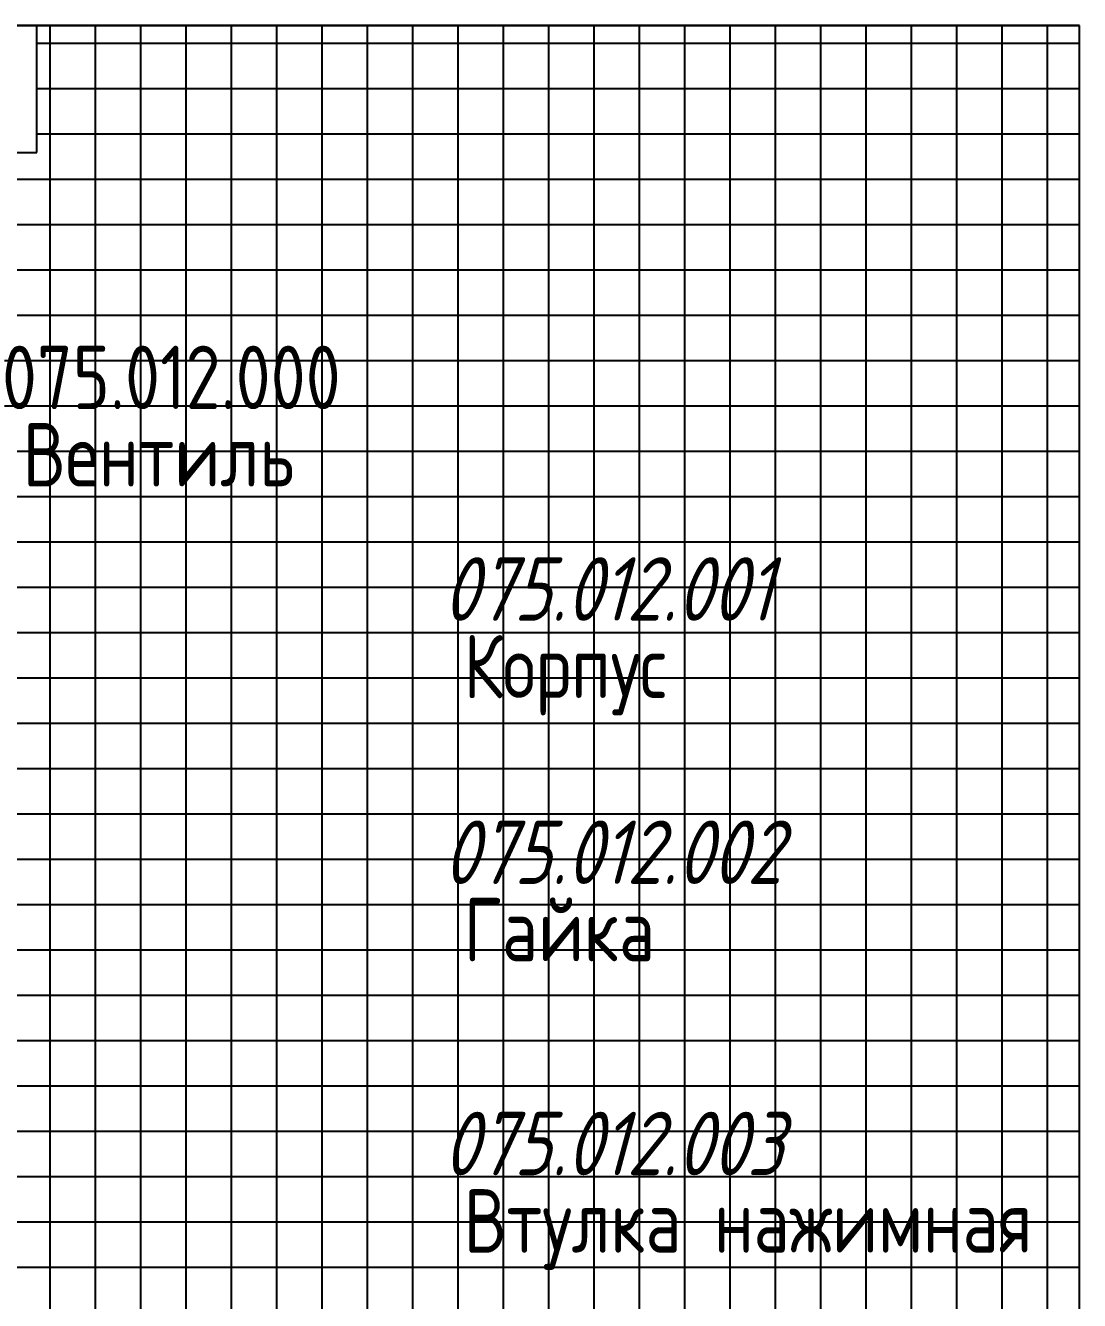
# Paper-space layout 'Лист1' of a CAD drawing. Header units: millimetres. Extents: x 20 to 205, y 5 to 292.
# Drawn here: x 88.7 to 205, y 151.4 to 292 of the extents above; entities that cross this region are included whole.
import ezdxf

# ---------------------------------------------------------------- set-up
doc = ezdxf.new("R2010")
doc.units = ezdxf.units.MM
doc.layers.add('grid_5mm_NE', color=10, linetype='Continuous')
doc.layers.add('Рамка', color=7, linetype='Continuous')
doc.styles.get("Standard").update_dxf_attribs({"font": 'arial.ttf'})

psp = doc.layouts.new('Лист1')

# ---------------------------------------------------------------- linework, layer by layer
psp.add_line((20, 292), (205, 292))
at = {"layer": 'grid_5mm_NE', "color": 7}
for points in [[(91.44, 292), (91.44, 290), (91.44, 287.5), (91.44, 285), (91.44, 282.5), (91.44, 280), (91.44, 277.5), (91.44, 275), (91.44, 272.5), (91.44, 270), (91.44, 267.5), (91.44, 265), (91.44, 262.5), (91.44, 260), (91.44, 257.5), (91.44, 255), (91.44, 252.5), (91.44, 250), (91.44, 247.5), (91.44, 245), (91.44, 242.5), (91.44, 240), (91.44, 237.5), (91.44, 235), (91.44, 232.5), (91.44, 230), (91.44, 227.5), (91.44, 225), (91.44, 222.5), (91.44, 220), (91.44, 217.5), (91.44, 215), (91.44, 212.5), (91.44, 210), (91.44, 207.5), (91.44, 205), (91.44, 202.5), (91.44, 200), (91.44, 197.5), (91.44, 195), (91.44, 192.5), (91.44, 190), (91.44, 187.5), (91.44, 185), (91.44, 182.5), (91.44, 180), (91.44, 177.5), (91.44, 175), (91.44, 172.5), (91.44, 170), (91.44, 167.5), (91.44, 165), (91.44, 162.5), (91.44, 160), (91.44, 157.5), (91.44, 155), (91.44, 152.5), (91.44, 150)], [(96.44, 292), (96.44, 290), (96.44, 287.5), (96.44, 285), (96.44, 282.5), (96.44, 280), (96.44, 277.5), (96.44, 275), (96.44, 272.5), (96.44, 270), (96.44, 267.5), (96.44, 265), (96.44, 262.5), (96.44, 260), (96.44, 257.5), (96.44, 255), (96.44, 252.5), (96.44, 250), (96.44, 247.5), (96.44, 245), (96.44, 242.5), (96.44, 240), (96.44, 237.5), (96.44, 235), (96.44, 232.5), (96.44, 230), (96.44, 227.5), (96.44, 225), (96.44, 222.5), (96.44, 220), (96.44, 217.5), (96.44, 215), (96.44, 212.5), (96.44, 210), (96.44, 207.5), (96.44, 205), (96.44, 202.5), (96.44, 200), (96.44, 197.5), (96.44, 195), (96.44, 192.5), (96.44, 190), (96.44, 187.5), (96.44, 185), (96.44, 182.5), (96.44, 180), (96.44, 177.5), (96.44, 175), (96.44, 172.5), (96.44, 170), (96.44, 167.5), (96.44, 165), (96.44, 162.5), (96.44, 160), (96.44, 157.5), (96.44, 155), (96.44, 152.5), (96.44, 150)], [(101.44, 292), (101.44, 290), (101.44, 287.5), (101.44, 285), (101.44, 282.5), (101.44, 280), (101.44, 277.5), (101.44, 275), (101.44, 272.5), (101.44, 270), (101.44, 267.5), (101.44, 265), (101.44, 262.5), (101.44, 260), (101.44, 257.5), (101.44, 255), (101.44, 252.5), (101.44, 250), (101.44, 247.5), (101.44, 245), (101.44, 242.5), (101.44, 240), (101.44, 237.5), (101.44, 235), (101.44, 232.5), (101.44, 230), (101.44, 227.5), (101.44, 225), (101.44, 222.5), (101.44, 220), (101.44, 217.5), (101.44, 215), (101.44, 212.5), (101.44, 210), (101.44, 207.5), (101.44, 205), (101.44, 202.5), (101.44, 200), (101.44, 197.5), (101.44, 195), (101.44, 192.5), (101.44, 190), (101.44, 187.5), (101.44, 185), (101.44, 182.5), (101.44, 180), (101.44, 177.5), (101.44, 175), (101.44, 172.5), (101.44, 170), (101.44, 167.5), (101.44, 165), (101.44, 162.5), (101.44, 160), (101.44, 157.5), (101.44, 155), (101.44, 152.5), (101.44, 150)], [(106.44, 292), (106.44, 290), (106.44, 287.5), (106.44, 285), (106.44, 282.5), (106.44, 280), (106.44, 277.5), (106.44, 275), (106.44, 272.5), (106.44, 270), (106.44, 267.5), (106.44, 265), (106.44, 262.5), (106.44, 260), (106.44, 257.5), (106.44, 255), (106.44, 252.5), (106.44, 250), (106.44, 247.5), (106.44, 245), (106.44, 242.5), (106.44, 240), (106.44, 237.5), (106.44, 235), (106.44, 232.5), (106.44, 230), (106.44, 227.5), (106.44, 225), (106.44, 222.5), (106.44, 220), (106.44, 217.5), (106.44, 215), (106.44, 212.5), (106.44, 210), (106.44, 207.5), (106.44, 205), (106.44, 202.5), (106.44, 200), (106.44, 197.5), (106.44, 195), (106.44, 192.5), (106.44, 190), (106.44, 187.5), (106.44, 185), (106.44, 182.5), (106.44, 180), (106.44, 177.5), (106.44, 175), (106.44, 172.5), (106.44, 170), (106.44, 167.5), (106.44, 165), (106.44, 162.5), (106.44, 160), (106.44, 157.5), (106.44, 155), (106.44, 152.5), (106.44, 150)], [(111.44, 292), (111.44, 290), (111.44, 287.5), (111.44, 285), (111.44, 282.5), (111.44, 280), (111.44, 277.5), (111.44, 275), (111.44, 272.5), (111.44, 270), (111.44, 267.5), (111.44, 265), (111.44, 262.5), (111.44, 260), (111.44, 257.5), (111.44, 255), (111.44, 252.5), (111.44, 250), (111.44, 247.5), (111.44, 245), (111.44, 242.5), (111.44, 240), (111.44, 237.5), (111.44, 235), (111.44, 232.5), (111.44, 230), (111.44, 227.5), (111.44, 225), (111.44, 222.5), (111.44, 220), (111.44, 217.5), (111.44, 215), (111.44, 212.5), (111.44, 210), (111.44, 207.5), (111.44, 205), (111.44, 202.5), (111.44, 200), (111.44, 197.5), (111.44, 195), (111.44, 192.5), (111.44, 190), (111.44, 187.5), (111.44, 185), (111.44, 182.5), (111.44, 180), (111.44, 177.5), (111.44, 175), (111.44, 172.5), (111.44, 170), (111.44, 167.5), (111.44, 165), (111.44, 162.5), (111.44, 160), (111.44, 157.5), (111.44, 155), (111.44, 152.5), (111.44, 150)], [(116.44, 292), (116.44, 290), (116.44, 287.5), (116.44, 285), (116.44, 282.5), (116.44, 280), (116.44, 277.5), (116.44, 275), (116.44, 272.5), (116.44, 270), (116.44, 267.5), (116.44, 265), (116.44, 262.5), (116.44, 260), (116.44, 257.5), (116.44, 255), (116.44, 252.5), (116.44, 250), (116.44, 247.5), (116.44, 245), (116.44, 242.5), (116.44, 240), (116.44, 237.5), (116.44, 235), (116.44, 232.5), (116.44, 230), (116.44, 227.5), (116.44, 225), (116.44, 222.5), (116.44, 220), (116.44, 217.5), (116.44, 215), (116.44, 212.5), (116.44, 210), (116.44, 207.5), (116.44, 205), (116.44, 202.5), (116.44, 200), (116.44, 197.5), (116.44, 195), (116.44, 192.5), (116.44, 190), (116.44, 187.5), (116.44, 185), (116.44, 182.5), (116.44, 180), (116.44, 177.5), (116.44, 175), (116.44, 172.5), (116.44, 170), (116.44, 167.5), (116.44, 165), (116.44, 162.5), (116.44, 160), (116.44, 157.5), (116.44, 155), (116.44, 152.5), (116.44, 150)], [(121.44, 292), (121.44, 290), (121.44, 287.5), (121.44, 285), (121.44, 282.5), (121.44, 280), (121.44, 277.5), (121.44, 275), (121.44, 272.5), (121.44, 270), (121.44, 267.5), (121.44, 265), (121.44, 262.5), (121.44, 260), (121.44, 257.5), (121.44, 255), (121.44, 252.5), (121.44, 250), (121.44, 247.5), (121.44, 245), (121.44, 242.5), (121.44, 240), (121.44, 237.5), (121.44, 235), (121.44, 232.5), (121.44, 230), (121.44, 227.5), (121.44, 225), (121.44, 222.5), (121.44, 220), (121.44, 217.5), (121.44, 215), (121.44, 212.5), (121.44, 210), (121.44, 207.5), (121.44, 205), (121.44, 202.5), (121.44, 200), (121.44, 197.5), (121.44, 195), (121.44, 192.5), (121.44, 190), (121.44, 187.5), (121.44, 185), (121.44, 182.5), (121.44, 180), (121.44, 177.5), (121.44, 175), (121.44, 172.5), (121.44, 170), (121.44, 167.5), (121.44, 165), (121.44, 162.5), (121.44, 160), (121.44, 157.5), (121.44, 155), (121.44, 152.5), (121.44, 150)], [(126.44, 292), (126.44, 290), (126.44, 287.5), (126.44, 285), (126.44, 282.5), (126.44, 280), (126.44, 277.5), (126.44, 275), (126.44, 272.5), (126.44, 270), (126.44, 267.5), (126.44, 265), (126.44, 262.5), (126.44, 260), (126.44, 257.5), (126.44, 255), (126.44, 252.5), (126.44, 250), (126.44, 247.5), (126.44, 245), (126.44, 242.5), (126.44, 240), (126.44, 237.5), (126.44, 235), (126.44, 232.5), (126.44, 230), (126.44, 227.5), (126.44, 225), (126.44, 222.5), (126.44, 220), (126.44, 217.5), (126.44, 215), (126.44, 212.5), (126.44, 210), (126.44, 207.5), (126.44, 205), (126.44, 202.5), (126.44, 200), (126.44, 197.5), (126.44, 195), (126.44, 192.5), (126.44, 190), (126.44, 187.5), (126.44, 185), (126.44, 182.5), (126.44, 180), (126.44, 177.5), (126.44, 175), (126.44, 172.5), (126.44, 170), (126.44, 167.5), (126.44, 165), (126.44, 162.5), (126.44, 160), (126.44, 157.5), (126.44, 155), (126.44, 152.5), (126.44, 150)], [(131.44, 292), (131.44, 290), (131.44, 287.5), (131.44, 285), (131.44, 282.5), (131.44, 280), (131.44, 277.5), (131.44, 275), (131.44, 272.5), (131.44, 270), (131.44, 267.5), (131.44, 265), (131.44, 262.5), (131.44, 260), (131.44, 257.5), (131.44, 255), (131.44, 252.5), (131.44, 250), (131.44, 247.5), (131.44, 245), (131.44, 242.5), (131.44, 240), (131.44, 237.5), (131.44, 235), (131.44, 232.5), (131.44, 230), (131.44, 227.5), (131.44, 225), (131.44, 222.5), (131.44, 220), (131.44, 217.5), (131.44, 215), (131.44, 212.5), (131.44, 210), (131.44, 207.5), (131.44, 205), (131.44, 202.5), (131.44, 200), (131.44, 197.5), (131.44, 195), (131.44, 192.5), (131.44, 190), (131.44, 187.5), (131.44, 185), (131.44, 182.5), (131.44, 180), (131.44, 177.5), (131.44, 175), (131.44, 172.5), (131.44, 170), (131.44, 167.5), (131.44, 165), (131.44, 162.5), (131.44, 160), (131.44, 157.5), (131.44, 155), (131.44, 152.5), (131.44, 150)], [(136.44, 292), (136.44, 290), (136.44, 287.5), (136.44, 285), (136.44, 282.5), (136.44, 280), (136.44, 277.5), (136.44, 275), (136.44, 272.5), (136.44, 270), (136.44, 267.5), (136.44, 265), (136.44, 262.5), (136.44, 260), (136.44, 257.5), (136.44, 255), (136.44, 252.5), (136.44, 250), (136.44, 247.5), (136.44, 245), (136.44, 242.5), (136.44, 240), (136.44, 237.5), (136.44, 235), (136.44, 232.5), (136.44, 230), (136.44, 227.5), (136.44, 225), (136.44, 222.5), (136.44, 220), (136.44, 217.5), (136.44, 215), (136.44, 212.5), (136.44, 210), (136.44, 207.5), (136.44, 205), (136.44, 202.5), (136.44, 200), (136.44, 197.5), (136.44, 195), (136.44, 192.5), (136.44, 190), (136.44, 187.5), (136.44, 185), (136.44, 182.5), (136.44, 180), (136.44, 177.5), (136.44, 175), (136.44, 172.5), (136.44, 170), (136.44, 167.5), (136.44, 165), (136.44, 162.5), (136.44, 160), (136.44, 157.5), (136.44, 155), (136.44, 152.5), (136.44, 150)], [(141.44, 292), (141.44, 290), (141.44, 287.5), (141.44, 285), (141.44, 282.5), (141.44, 280), (141.44, 277.5), (141.44, 275), (141.44, 272.5), (141.44, 270), (141.44, 267.5), (141.44, 265), (141.44, 262.5), (141.44, 260), (141.44, 257.5), (141.44, 255), (141.44, 252.5), (141.44, 250), (141.44, 247.5), (141.44, 245), (141.44, 242.5), (141.44, 240), (141.44, 237.5), (141.44, 235), (141.44, 232.5), (141.44, 230), (141.44, 227.5), (141.44, 225), (141.44, 222.5), (141.44, 220), (141.44, 217.5), (141.44, 215), (141.44, 212.5), (141.44, 210), (141.44, 207.5), (141.44, 205), (141.44, 202.5), (141.44, 200), (141.44, 197.5), (141.44, 195), (141.44, 192.5), (141.44, 190), (141.44, 187.5), (141.44, 185), (141.44, 182.5), (141.44, 180), (141.44, 177.5), (141.44, 175), (141.44, 172.5), (141.44, 170), (141.44, 167.5), (141.44, 165), (141.44, 162.5), (141.44, 160), (141.44, 157.5), (141.44, 155), (141.44, 152.5), (141.44, 150)], [(146.44, 292), (146.44, 290), (146.44, 287.5), (146.44, 285), (146.44, 282.5), (146.44, 280), (146.44, 277.5), (146.44, 275), (146.44, 272.5), (146.44, 270), (146.44, 267.5), (146.44, 265), (146.44, 262.5), (146.44, 260), (146.44, 257.5), (146.44, 255), (146.44, 252.5), (146.44, 250), (146.44, 247.5), (146.44, 245), (146.44, 242.5), (146.44, 240), (146.44, 237.5), (146.44, 235), (146.44, 232.5), (146.44, 230), (146.44, 227.5), (146.44, 225), (146.44, 222.5), (146.44, 220), (146.44, 217.5), (146.44, 215), (146.44, 212.5), (146.44, 210), (146.44, 207.5), (146.44, 205), (146.44, 202.5), (146.44, 200), (146.44, 197.5), (146.44, 195), (146.44, 192.5), (146.44, 190), (146.44, 187.5), (146.44, 185), (146.44, 182.5), (146.44, 180), (146.44, 177.5), (146.44, 175), (146.44, 172.5), (146.44, 170), (146.44, 167.5), (146.44, 165), (146.44, 162.5), (146.44, 160), (146.44, 157.5), (146.44, 155), (146.44, 152.5), (146.44, 150)], [(151.44, 292), (151.44, 290), (151.44, 287.5), (151.44, 285), (151.44, 282.5), (151.44, 280), (151.44, 277.5), (151.44, 275), (151.44, 272.5), (151.44, 270), (151.44, 267.5), (151.44, 265), (151.44, 262.5), (151.44, 260), (151.44, 257.5), (151.44, 255), (151.44, 252.5), (151.44, 250), (151.44, 247.5), (151.44, 245), (151.44, 242.5), (151.44, 240), (151.44, 237.5), (151.44, 235), (151.44, 232.5), (151.44, 230), (151.44, 227.5), (151.44, 225), (151.44, 222.5), (151.44, 220), (151.44, 217.5), (151.44, 215), (151.44, 212.5), (151.44, 210), (151.44, 207.5), (151.44, 205), (151.44, 202.5), (151.44, 200), (151.44, 197.5), (151.44, 195), (151.44, 192.5), (151.44, 190), (151.44, 187.5), (151.44, 185), (151.44, 182.5), (151.44, 180), (151.44, 177.5), (151.44, 175), (151.44, 172.5), (151.44, 170), (151.44, 167.5), (151.44, 165), (151.44, 162.5), (151.44, 160), (151.44, 157.5), (151.44, 155), (151.44, 152.5), (151.44, 150)], [(156.44, 292), (156.44, 290), (156.44, 287.5), (156.44, 285), (156.44, 282.5), (156.44, 280), (156.44, 277.5), (156.44, 275), (156.44, 272.5), (156.44, 270), (156.44, 267.5), (156.44, 265), (156.44, 262.5), (156.44, 260), (156.44, 257.5), (156.44, 255), (156.44, 252.5), (156.44, 250), (156.44, 247.5), (156.44, 245), (156.44, 242.5), (156.44, 240), (156.44, 237.5), (156.44, 235), (156.44, 232.5), (156.44, 230), (156.44, 227.5), (156.44, 225), (156.44, 222.5), (156.44, 220), (156.44, 217.5), (156.44, 215), (156.44, 212.5), (156.44, 210), (156.44, 207.5), (156.44, 205), (156.44, 202.5), (156.44, 200), (156.44, 197.5), (156.44, 195), (156.44, 192.5), (156.44, 190), (156.44, 187.5), (156.44, 185), (156.44, 182.5), (156.44, 180), (156.44, 177.5), (156.44, 175), (156.44, 172.5), (156.44, 170), (156.44, 167.5), (156.44, 165), (156.44, 162.5), (156.44, 160), (156.44, 157.5), (156.44, 155), (156.44, 152.5), (156.44, 150)], [(161.44, 292), (161.44, 290), (161.44, 287.5), (161.44, 285), (161.44, 282.5), (161.44, 280), (161.44, 277.5), (161.44, 275), (161.44, 272.5), (161.44, 270), (161.44, 267.5), (161.44, 265), (161.44, 262.5), (161.44, 260), (161.44, 257.5), (161.44, 255), (161.44, 252.5), (161.44, 250), (161.44, 247.5), (161.44, 245), (161.44, 242.5), (161.44, 240), (161.44, 237.5), (161.44, 235), (161.44, 232.5), (161.44, 230), (161.44, 227.5), (161.44, 225), (161.44, 222.5), (161.44, 220), (161.44, 217.5), (161.44, 215), (161.44, 212.5), (161.44, 210), (161.44, 207.5), (161.44, 205), (161.44, 202.5), (161.44, 200), (161.44, 197.5), (161.44, 195), (161.44, 192.5), (161.44, 190), (161.44, 187.5), (161.44, 185), (161.44, 182.5), (161.44, 180), (161.44, 177.5), (161.44, 175), (161.44, 172.5), (161.44, 170), (161.44, 167.5), (161.44, 165), (161.44, 162.5), (161.44, 160), (161.44, 157.5), (161.44, 155), (161.44, 152.5), (161.44, 150)], [(166.44, 292), (166.44, 290), (166.44, 287.5), (166.44, 285), (166.44, 282.5), (166.44, 280), (166.44, 277.5), (166.44, 275), (166.44, 272.5), (166.44, 270), (166.44, 267.5), (166.44, 265), (166.44, 262.5), (166.44, 260), (166.44, 257.5), (166.44, 255), (166.44, 252.5), (166.44, 250), (166.44, 247.5), (166.44, 245), (166.44, 242.5), (166.44, 240), (166.44, 237.5), (166.44, 235), (166.44, 232.5), (166.44, 230), (166.44, 227.5), (166.44, 225), (166.44, 222.5), (166.44, 220), (166.44, 217.5), (166.44, 215), (166.44, 212.5), (166.44, 210), (166.44, 207.5), (166.44, 205), (166.44, 202.5), (166.44, 200), (166.44, 197.5), (166.44, 195), (166.44, 192.5), (166.44, 190), (166.44, 187.5), (166.44, 185), (166.44, 182.5), (166.44, 180), (166.44, 177.5), (166.44, 175), (166.44, 172.5), (166.44, 170), (166.44, 167.5), (166.44, 165), (166.44, 162.5), (166.44, 160), (166.44, 157.5), (166.44, 155), (166.44, 152.5), (166.44, 150)], [(171.44, 292), (171.44, 290), (171.44, 287.5), (171.44, 285), (171.44, 282.5), (171.44, 280), (171.44, 277.5), (171.44, 275), (171.44, 272.5), (171.44, 270), (171.44, 267.5), (171.44, 265), (171.44, 262.5), (171.44, 260), (171.44, 257.5), (171.44, 255), (171.44, 252.5), (171.44, 250), (171.44, 247.5), (171.44, 245), (171.44, 242.5), (171.44, 240), (171.44, 237.5), (171.44, 235), (171.44, 232.5), (171.44, 230), (171.44, 227.5), (171.44, 225), (171.44, 222.5), (171.44, 220), (171.44, 217.5), (171.44, 215), (171.44, 212.5), (171.44, 210), (171.44, 207.5), (171.44, 205), (171.44, 202.5), (171.44, 200), (171.44, 197.5), (171.44, 195), (171.44, 192.5), (171.44, 190), (171.44, 187.5), (171.44, 185), (171.44, 182.5), (171.44, 180), (171.44, 177.5), (171.44, 175), (171.44, 172.5), (171.44, 170), (171.44, 167.5), (171.44, 165), (171.44, 162.5), (171.44, 160), (171.44, 157.5), (171.44, 155), (171.44, 152.5), (171.44, 150)], [(176.44, 292), (176.44, 290), (176.44, 287.5), (176.44, 285), (176.44, 282.5), (176.44, 280), (176.44, 277.5), (176.44, 275), (176.44, 272.5), (176.44, 270), (176.44, 267.5), (176.44, 265), (176.44, 262.5), (176.44, 260), (176.44, 257.5), (176.44, 255), (176.44, 252.5), (176.44, 250), (176.44, 247.5), (176.44, 245), (176.44, 242.5), (176.44, 240), (176.44, 237.5), (176.44, 235), (176.44, 232.5), (176.44, 230), (176.44, 227.5), (176.44, 225), (176.44, 222.5), (176.44, 220), (176.44, 217.5), (176.44, 215), (176.44, 212.5), (176.44, 210), (176.44, 207.5), (176.44, 205), (176.44, 202.5), (176.44, 200), (176.44, 197.5), (176.44, 195), (176.44, 192.5), (176.44, 190), (176.44, 187.5), (176.44, 185), (176.44, 182.5), (176.44, 180), (176.44, 177.5), (176.44, 175), (176.44, 172.5), (176.44, 170), (176.44, 167.5), (176.44, 165), (176.44, 162.5), (176.44, 160), (176.44, 157.5), (176.44, 155), (176.44, 152.5), (176.44, 150)], [(181.44, 292), (181.44, 290), (181.44, 287.5), (181.44, 285), (181.44, 282.5), (181.44, 280), (181.44, 277.5), (181.44, 275), (181.44, 272.5), (181.44, 270), (181.44, 267.5), (181.44, 265), (181.44, 262.5), (181.44, 260), (181.44, 257.5), (181.44, 255), (181.44, 252.5), (181.44, 250), (181.44, 247.5), (181.44, 245), (181.44, 242.5), (181.44, 240), (181.44, 237.5), (181.44, 235), (181.44, 232.5), (181.44, 230), (181.44, 227.5), (181.44, 225), (181.44, 222.5), (181.44, 220), (181.44, 217.5), (181.44, 215), (181.44, 212.5), (181.44, 210), (181.44, 207.5), (181.44, 205), (181.44, 202.5), (181.44, 200), (181.44, 197.5), (181.44, 195), (181.44, 192.5), (181.44, 190), (181.44, 187.5), (181.44, 185), (181.44, 182.5), (181.44, 180), (181.44, 177.5), (181.44, 175), (181.44, 172.5), (181.44, 170), (181.44, 167.5), (181.44, 165), (181.44, 162.5), (181.44, 160), (181.44, 157.5), (181.44, 155), (181.44, 152.5), (181.44, 150)], [(186.44, 292), (186.44, 290), (186.44, 287.5), (186.44, 285), (186.44, 282.5), (186.44, 280), (186.44, 277.5), (186.44, 275), (186.44, 272.5), (186.44, 270), (186.44, 267.5), (186.44, 265), (186.44, 262.5), (186.44, 260), (186.44, 257.5), (186.44, 255), (186.44, 252.5), (186.44, 250), (186.44, 247.5), (186.44, 245), (186.44, 242.5), (186.44, 240), (186.44, 237.5), (186.44, 235), (186.44, 232.5), (186.44, 230), (186.44, 227.5), (186.44, 225), (186.44, 222.5), (186.44, 220), (186.44, 217.5), (186.44, 215), (186.44, 212.5), (186.44, 210), (186.44, 207.5), (186.44, 205), (186.44, 202.5), (186.44, 200), (186.44, 197.5), (186.44, 195), (186.44, 192.5), (186.44, 190), (186.44, 187.5), (186.44, 185), (186.44, 182.5), (186.44, 180), (186.44, 177.5), (186.44, 175), (186.44, 172.5), (186.44, 170), (186.44, 167.5), (186.44, 165), (186.44, 162.5), (186.44, 160), (186.44, 157.5), (186.44, 155), (186.44, 152.5), (186.44, 150)], [(191.44, 292), (191.44, 290), (191.44, 287.5), (191.44, 285), (191.44, 282.5), (191.44, 280), (191.44, 277.5), (191.44, 275), (191.44, 272.5), (191.44, 270), (191.44, 267.5), (191.44, 265), (191.44, 262.5), (191.44, 260), (191.44, 257.5), (191.44, 255), (191.44, 252.5), (191.44, 250), (191.44, 247.5), (191.44, 245), (191.44, 242.5), (191.44, 240), (191.44, 237.5), (191.44, 235), (191.44, 232.5), (191.44, 230), (191.44, 227.5), (191.44, 225), (191.44, 222.5), (191.44, 220), (191.44, 217.5), (191.44, 215), (191.44, 212.5), (191.44, 210), (191.44, 207.5), (191.44, 205), (191.44, 202.5), (191.44, 200), (191.44, 197.5), (191.44, 195), (191.44, 192.5), (191.44, 190), (191.44, 187.5), (191.44, 185), (191.44, 182.5), (191.44, 180), (191.44, 177.5), (191.44, 175), (191.44, 172.5), (191.44, 170), (191.44, 167.5), (191.44, 165), (191.44, 162.5), (191.44, 160), (191.44, 157.5), (191.44, 155), (191.44, 152.5), (191.44, 150)], [(196.44, 292), (196.44, 290), (196.44, 287.5), (196.44, 285), (196.44, 282.5), (196.44, 280), (196.44, 277.5), (196.44, 275), (196.44, 272.5), (196.44, 270), (196.44, 267.5), (196.44, 265), (196.44, 262.5), (196.44, 260), (196.44, 257.5), (196.44, 255), (196.44, 252.5), (196.44, 250), (196.44, 247.5), (196.44, 245), (196.44, 242.5), (196.44, 240), (196.44, 237.5), (196.44, 235), (196.44, 232.5), (196.44, 230), (196.44, 227.5), (196.44, 225), (196.44, 222.5), (196.44, 220), (196.44, 217.5), (196.44, 215), (196.44, 212.5), (196.44, 210), (196.44, 207.5), (196.44, 205), (196.44, 202.5), (196.44, 200), (196.44, 197.5), (196.44, 195), (196.44, 192.5), (196.44, 190), (196.44, 187.5), (196.44, 185), (196.44, 182.5), (196.44, 180), (196.44, 177.5), (196.44, 175), (196.44, 172.5), (196.44, 170), (196.44, 167.5), (196.44, 165), (196.44, 162.5), (196.44, 160), (196.44, 157.5), (196.44, 155), (196.44, 152.5), (196.44, 150)], [(201.44, 292), (201.44, 290), (201.44, 287.5), (201.44, 285), (201.44, 282.5), (201.44, 280), (201.44, 277.5), (201.44, 275), (201.44, 272.5), (201.44, 270), (201.44, 267.5), (201.44, 265), (201.44, 262.5), (201.44, 260), (201.44, 257.5), (201.44, 255), (201.44, 252.5), (201.44, 250), (201.44, 247.5), (201.44, 245), (201.44, 242.5), (201.44, 240), (201.44, 237.5), (201.44, 235), (201.44, 232.5), (201.44, 230), (201.44, 227.5), (201.44, 225), (201.44, 222.5), (201.44, 220), (201.44, 217.5), (201.44, 215), (201.44, 212.5), (201.44, 210), (201.44, 207.5), (201.44, 205), (201.44, 202.5), (201.44, 200), (201.44, 197.5), (201.44, 195), (201.44, 192.5), (201.44, 190), (201.44, 187.5), (201.44, 185), (201.44, 182.5), (201.44, 180), (201.44, 177.5), (201.44, 175), (201.44, 172.5), (201.44, 170), (201.44, 167.5), (201.44, 165), (201.44, 162.5), (201.44, 160), (201.44, 157.5), (201.44, 155), (201.44, 152.5), (201.44, 150)], [(205, 290), (203.94, 290), (201.44, 290), (198.94, 290), (196.44, 290), (193.94, 290), (191.44, 290), (188.94, 290), (186.44, 290), (183.94, 290), (181.44, 290), (178.94, 290), (176.44, 290), (173.94, 290), (171.44, 290), (168.94, 290), (166.44, 290), (163.94, 290), (161.44, 290), (158.94, 290), (156.44, 290), (153.94, 290), (151.44, 290), (148.94, 290), (146.44, 290), (143.94, 290), (141.44, 290), (138.94, 290), (136.44, 290), (133.94, 290), (131.44, 290), (128.94, 290), (126.44, 290), (123.94, 290), (121.44, 290), (118.94, 290), (116.44, 290), (113.94, 290), (111.44, 290), (108.94, 290), (106.44, 290), (103.94, 290), (101.44, 290), (98.94, 290), (96.44, 290), (93.94, 290), (91.44, 290), (90, 290)], [(205, 285), (203.94, 285), (201.44, 285), (198.94, 285), (196.44, 285), (193.94, 285), (191.44, 285), (188.94, 285), (186.44, 285), (183.94, 285), (181.44, 285), (178.94, 285), (176.44, 285), (173.94, 285), (171.44, 285), (168.94, 285), (166.44, 285), (163.94, 285), (161.44, 285), (158.94, 285), (156.44, 285), (153.94, 285), (151.44, 285), (148.94, 285), (146.44, 285), (143.94, 285), (141.44, 285), (138.94, 285), (136.44, 285), (133.94, 285), (131.44, 285), (128.94, 285), (126.44, 285), (123.94, 285), (121.44, 285), (118.94, 285), (116.44, 285), (113.94, 285), (111.44, 285), (108.94, 285), (106.44, 285), (103.94, 285), (101.44, 285), (98.94, 285), (96.44, 285), (93.94, 285), (91.44, 285), (90, 285)], [(205, 280), (203.94, 280), (201.44, 280), (198.94, 280), (196.44, 280), (193.94, 280), (191.44, 280), (188.94, 280), (186.44, 280), (183.94, 280), (181.44, 280), (178.94, 280), (176.44, 280), (173.94, 280), (171.44, 280), (168.94, 280), (166.44, 280), (163.94, 280), (161.44, 280), (158.94, 280), (156.44, 280), (153.94, 280), (151.44, 280), (148.94, 280), (146.44, 280), (143.94, 280), (141.44, 280), (138.94, 280), (136.44, 280), (133.94, 280), (131.44, 280), (128.94, 280), (126.44, 280), (123.94, 280), (121.44, 280), (118.94, 280), (116.44, 280), (113.94, 280), (111.44, 280), (108.94, 280), (106.44, 280), (103.94, 280), (101.44, 280), (98.94, 280), (96.44, 280), (93.94, 280), (91.44, 280), (90, 280)], [(205, 275), (203.94, 275), (201.44, 275), (198.94, 275), (196.44, 275), (193.94, 275), (191.44, 275), (188.94, 275), (186.44, 275), (183.94, 275), (181.44, 275), (178.94, 275), (176.44, 275), (173.94, 275), (171.44, 275), (168.94, 275), (166.44, 275), (163.94, 275), (161.44, 275), (158.94, 275), (156.44, 275), (153.94, 275), (151.44, 275), (148.94, 275), (146.44, 275), (143.94, 275), (141.44, 275), (138.94, 275), (136.44, 275), (133.94, 275), (131.44, 275), (128.94, 275), (126.44, 275), (123.94, 275), (121.44, 275), (118.94, 275), (116.44, 275), (113.94, 275), (111.44, 275), (108.94, 275), (106.44, 275), (103.94, 275), (101.44, 275), (98.94, 275), (96.44, 275), (93.94, 275), (91.44, 275), (88.94, 275), (86.44, 275)], [(205, 270), (203.94, 270), (201.44, 270), (198.94, 270), (196.44, 270), (193.94, 270), (191.44, 270), (188.94, 270), (186.44, 270), (183.94, 270), (181.44, 270), (178.94, 270), (176.44, 270), (173.94, 270), (171.44, 270), (168.94, 270), (166.44, 270), (163.94, 270), (161.44, 270), (158.94, 270), (156.44, 270), (153.94, 270), (151.44, 270), (148.94, 270), (146.44, 270), (143.94, 270), (141.44, 270), (138.94, 270), (136.44, 270), (133.94, 270), (131.44, 270), (128.94, 270), (126.44, 270), (123.94, 270), (121.44, 270), (118.94, 270), (116.44, 270), (113.94, 270), (111.44, 270), (108.94, 270), (106.44, 270), (103.94, 270), (101.44, 270), (98.94, 270), (96.44, 270), (93.94, 270), (91.44, 270), (88.94, 270), (86.44, 270)], [(205, 265), (203.94, 265), (201.44, 265), (198.94, 265), (196.44, 265), (193.94, 265), (191.44, 265), (188.94, 265), (186.44, 265), (183.94, 265), (181.44, 265), (178.94, 265), (176.44, 265), (173.94, 265), (171.44, 265), (168.94, 265), (166.44, 265), (163.94, 265), (161.44, 265), (158.94, 265), (156.44, 265), (153.94, 265), (151.44, 265), (148.94, 265), (146.44, 265), (143.94, 265), (141.44, 265), (138.94, 265), (136.44, 265), (133.94, 265), (131.44, 265), (128.94, 265), (126.44, 265), (123.94, 265), (121.44, 265), (118.94, 265), (116.44, 265), (113.94, 265), (111.44, 265), (108.94, 265), (106.44, 265), (103.94, 265), (101.44, 265), (98.94, 265), (96.44, 265), (93.94, 265), (91.44, 265), (88.94, 265), (86.44, 265)], [(205, 260), (203.94, 260), (201.44, 260), (198.94, 260), (196.44, 260), (193.94, 260), (191.44, 260), (188.94, 260), (186.44, 260), (183.94, 260), (181.44, 260), (178.94, 260), (176.44, 260), (173.94, 260), (171.44, 260), (168.94, 260), (166.44, 260), (163.94, 260), (161.44, 260), (158.94, 260), (156.44, 260), (153.94, 260), (151.44, 260), (148.94, 260), (146.44, 260), (143.94, 260), (141.44, 260), (138.94, 260), (136.44, 260), (133.94, 260), (131.44, 260), (128.94, 260), (126.44, 260), (123.94, 260), (121.44, 260), (118.94, 260), (116.44, 260), (113.94, 260), (111.44, 260), (108.94, 260), (106.44, 260), (103.94, 260), (101.44, 260), (98.94, 260), (96.44, 260), (93.94, 260), (91.44, 260), (88.94, 260), (86.44, 260)], [(205, 255), (203.94, 255), (201.44, 255), (198.94, 255), (196.44, 255), (193.94, 255), (191.44, 255), (188.94, 255), (186.44, 255), (183.94, 255), (181.44, 255), (178.94, 255), (176.44, 255), (173.94, 255), (171.44, 255), (168.94, 255), (166.44, 255), (163.94, 255), (161.44, 255), (158.94, 255), (156.44, 255), (153.94, 255), (151.44, 255), (148.94, 255), (146.44, 255), (143.94, 255), (141.44, 255), (138.94, 255), (136.44, 255), (133.94, 255), (131.44, 255), (128.94, 255), (126.44, 255), (123.94, 255), (121.44, 255), (118.94, 255), (116.44, 255), (113.94, 255), (111.44, 255), (108.94, 255), (106.44, 255), (103.94, 255), (101.44, 255), (98.94, 255), (96.44, 255), (93.94, 255), (91.44, 255), (88.94, 255), (86.44, 255)], [(205, 250), (203.94, 250), (201.44, 250), (198.94, 250), (196.44, 250), (193.94, 250), (191.44, 250), (188.94, 250), (186.44, 250), (183.94, 250), (181.44, 250), (178.94, 250), (176.44, 250), (173.94, 250), (171.44, 250), (168.94, 250), (166.44, 250), (163.94, 250), (161.44, 250), (158.94, 250), (156.44, 250), (153.94, 250), (151.44, 250), (148.94, 250), (146.44, 250), (143.94, 250), (141.44, 250), (138.94, 250), (136.44, 250), (133.94, 250), (131.44, 250), (128.94, 250), (126.44, 250), (123.94, 250), (121.44, 250), (118.94, 250), (116.44, 250), (113.94, 250), (111.44, 250), (108.94, 250), (106.44, 250), (103.94, 250), (101.44, 250), (98.94, 250), (96.44, 250), (93.94, 250), (91.44, 250), (88.94, 250), (86.44, 250)], [(205, 245), (203.94, 245), (201.44, 245), (198.94, 245), (196.44, 245), (193.94, 245), (191.44, 245), (188.94, 245), (186.44, 245), (183.94, 245), (181.44, 245), (178.94, 245), (176.44, 245), (173.94, 245), (171.44, 245), (168.94, 245), (166.44, 245), (163.94, 245), (161.44, 245), (158.94, 245), (156.44, 245), (153.94, 245), (151.44, 245), (148.94, 245), (146.44, 245), (143.94, 245), (141.44, 245), (138.94, 245), (136.44, 245), (133.94, 245), (131.44, 245), (128.94, 245), (126.44, 245), (123.94, 245), (121.44, 245), (118.94, 245), (116.44, 245), (113.94, 245), (111.44, 245), (108.94, 245), (106.44, 245), (103.94, 245), (101.44, 245), (98.94, 245), (96.44, 245), (93.94, 245), (91.44, 245), (88.94, 245), (86.44, 245)], [(205, 240), (203.94, 240), (201.44, 240), (198.94, 240), (196.44, 240), (193.94, 240), (191.44, 240), (188.94, 240), (186.44, 240), (183.94, 240), (181.44, 240), (178.94, 240), (176.44, 240), (173.94, 240), (171.44, 240), (168.94, 240), (166.44, 240), (163.94, 240), (161.44, 240), (158.94, 240), (156.44, 240), (153.94, 240), (151.44, 240), (148.94, 240), (146.44, 240), (143.94, 240), (141.44, 240), (138.94, 240), (136.44, 240), (133.94, 240), (131.44, 240), (128.94, 240), (126.44, 240), (123.94, 240), (121.44, 240), (118.94, 240), (116.44, 240), (113.94, 240), (111.44, 240), (108.94, 240), (106.44, 240), (103.94, 240), (101.44, 240), (98.94, 240), (96.44, 240), (93.94, 240), (91.44, 240), (88.94, 240), (86.44, 240)], [(205, 235), (203.94, 235), (201.44, 235), (198.94, 235), (196.44, 235), (193.94, 235), (191.44, 235), (188.94, 235), (186.44, 235), (183.94, 235), (181.44, 235), (178.94, 235), (176.44, 235), (173.94, 235), (171.44, 235), (168.94, 235), (166.44, 235), (163.94, 235), (161.44, 235), (158.94, 235), (156.44, 235), (153.94, 235), (151.44, 235), (148.94, 235), (146.44, 235), (143.94, 235), (141.44, 235), (138.94, 235), (136.44, 235), (133.94, 235), (131.44, 235), (128.94, 235), (126.44, 235), (123.94, 235), (121.44, 235), (118.94, 235), (116.44, 235), (113.94, 235), (111.44, 235), (108.94, 235), (106.44, 235), (103.94, 235), (101.44, 235), (98.94, 235), (96.44, 235), (93.94, 235), (91.44, 235), (88.94, 235), (86.44, 235)], [(205, 230), (203.94, 230), (201.44, 230), (198.94, 230), (196.44, 230), (193.94, 230), (191.44, 230), (188.94, 230), (186.44, 230), (183.94, 230), (181.44, 230), (178.94, 230), (176.44, 230), (173.94, 230), (171.44, 230), (168.94, 230), (166.44, 230), (163.94, 230), (161.44, 230), (158.94, 230), (156.44, 230), (153.94, 230), (151.44, 230), (148.94, 230), (146.44, 230), (143.94, 230), (141.44, 230), (138.94, 230), (136.44, 230), (133.94, 230), (131.44, 230), (128.94, 230), (126.44, 230), (123.94, 230), (121.44, 230), (118.94, 230), (116.44, 230), (113.94, 230), (111.44, 230), (108.94, 230), (106.44, 230), (103.94, 230), (101.44, 230), (98.94, 230), (96.44, 230), (93.94, 230), (91.44, 230), (88.94, 230), (86.44, 230)], [(205, 225), (203.94, 225), (201.44, 225), (198.94, 225), (196.44, 225), (193.94, 225), (191.44, 225), (188.94, 225), (186.44, 225), (183.94, 225), (181.44, 225), (178.94, 225), (176.44, 225), (173.94, 225), (171.44, 225), (168.94, 225), (166.44, 225), (163.94, 225), (161.44, 225), (158.94, 225), (156.44, 225), (153.94, 225), (151.44, 225), (148.94, 225), (146.44, 225), (143.94, 225), (141.44, 225), (138.94, 225), (136.44, 225), (133.94, 225), (131.44, 225), (128.94, 225), (126.44, 225), (123.94, 225), (121.44, 225), (118.94, 225), (116.44, 225), (113.94, 225), (111.44, 225), (108.94, 225), (106.44, 225), (103.94, 225), (101.44, 225), (98.94, 225), (96.44, 225), (93.94, 225), (91.44, 225), (88.94, 225), (86.44, 225)], [(205, 220), (203.94, 220), (201.44, 220), (198.94, 220), (196.44, 220), (193.94, 220), (191.44, 220), (188.94, 220), (186.44, 220), (183.94, 220), (181.44, 220), (178.94, 220), (176.44, 220), (173.94, 220), (171.44, 220), (168.94, 220), (166.44, 220), (163.94, 220), (161.44, 220), (158.94, 220), (156.44, 220), (153.94, 220), (151.44, 220), (148.94, 220), (146.44, 220), (143.94, 220), (141.44, 220), (138.94, 220), (136.44, 220), (133.94, 220), (131.44, 220), (128.94, 220), (126.44, 220), (123.94, 220), (121.44, 220), (118.94, 220), (116.44, 220), (113.94, 220), (111.44, 220), (108.94, 220), (106.44, 220), (103.94, 220), (101.44, 220), (98.94, 220), (96.44, 220), (93.94, 220), (91.44, 220), (88.94, 220), (86.44, 220)], [(205, 215), (203.94, 215), (201.44, 215), (198.94, 215), (196.44, 215), (193.94, 215), (191.44, 215), (188.94, 215), (186.44, 215), (183.94, 215), (181.44, 215), (178.94, 215), (176.44, 215), (173.94, 215), (171.44, 215), (168.94, 215), (166.44, 215), (163.94, 215), (161.44, 215), (158.94, 215), (156.44, 215), (153.94, 215), (151.44, 215), (148.94, 215), (146.44, 215), (143.94, 215), (141.44, 215), (138.94, 215), (136.44, 215), (133.94, 215), (131.44, 215), (128.94, 215), (126.44, 215), (123.94, 215), (121.44, 215), (118.94, 215), (116.44, 215), (113.94, 215), (111.44, 215), (108.94, 215), (106.44, 215), (103.94, 215), (101.44, 215), (98.94, 215), (96.44, 215), (93.94, 215), (91.44, 215), (88.94, 215), (86.44, 215)], [(205, 210), (203.94, 210), (201.44, 210), (198.94, 210), (196.44, 210), (193.94, 210), (191.44, 210), (188.94, 210), (186.44, 210), (183.94, 210), (181.44, 210), (178.94, 210), (176.44, 210), (173.94, 210), (171.44, 210), (168.94, 210), (166.44, 210), (163.94, 210), (161.44, 210), (158.94, 210), (156.44, 210), (153.94, 210), (151.44, 210), (148.94, 210), (146.44, 210), (143.94, 210), (141.44, 210), (138.94, 210), (136.44, 210), (133.94, 210), (131.44, 210), (128.94, 210), (126.44, 210), (123.94, 210), (121.44, 210), (118.94, 210), (116.44, 210), (113.94, 210), (111.44, 210), (108.94, 210), (106.44, 210), (103.94, 210), (101.44, 210), (98.94, 210), (96.44, 210), (93.94, 210), (91.44, 210), (88.94, 210), (86.44, 210)], [(205, 205), (203.94, 205), (201.44, 205), (198.94, 205), (196.44, 205), (193.94, 205), (191.44, 205), (188.94, 205), (186.44, 205), (183.94, 205), (181.44, 205), (178.94, 205), (176.44, 205), (173.94, 205), (171.44, 205), (168.94, 205), (166.44, 205), (163.94, 205), (161.44, 205), (158.94, 205), (156.44, 205), (153.94, 205), (151.44, 205), (148.94, 205), (146.44, 205), (143.94, 205), (141.44, 205), (138.94, 205), (136.44, 205), (133.94, 205), (131.44, 205), (128.94, 205), (126.44, 205), (123.94, 205), (121.44, 205), (118.94, 205), (116.44, 205), (113.94, 205), (111.44, 205), (108.94, 205), (106.44, 205), (103.94, 205), (101.44, 205), (98.94, 205), (96.44, 205), (93.94, 205), (91.44, 205), (88.94, 205), (86.44, 205)], [(205, 200), (203.94, 200), (201.44, 200), (198.94, 200), (196.44, 200), (193.94, 200), (191.44, 200), (188.94, 200), (186.44, 200), (183.94, 200), (181.44, 200), (178.94, 200), (176.44, 200), (173.94, 200), (171.44, 200), (168.94, 200), (166.44, 200), (163.94, 200), (161.44, 200), (158.94, 200), (156.44, 200), (153.94, 200), (151.44, 200), (148.94, 200), (146.44, 200), (143.94, 200), (141.44, 200), (138.94, 200), (136.44, 200), (133.94, 200), (131.44, 200), (128.94, 200), (126.44, 200), (123.94, 200), (121.44, 200), (118.94, 200), (116.44, 200), (113.94, 200), (111.44, 200), (108.94, 200), (106.44, 200), (103.94, 200), (101.44, 200), (98.94, 200), (96.44, 200), (93.94, 200), (91.44, 200), (88.94, 200), (86.44, 200)], [(205, 195), (203.94, 195), (201.44, 195), (198.94, 195), (196.44, 195), (193.94, 195), (191.44, 195), (188.94, 195), (186.44, 195), (183.94, 195), (181.44, 195), (178.94, 195), (176.44, 195), (173.94, 195), (171.44, 195), (168.94, 195), (166.44, 195), (163.94, 195), (161.44, 195), (158.94, 195), (156.44, 195), (153.94, 195), (151.44, 195), (148.94, 195), (146.44, 195), (143.94, 195), (141.44, 195), (138.94, 195), (136.44, 195), (133.94, 195), (131.44, 195), (128.94, 195), (126.44, 195), (123.94, 195), (121.44, 195), (118.94, 195), (116.44, 195), (113.94, 195), (111.44, 195), (108.94, 195), (106.44, 195), (103.94, 195), (101.44, 195), (98.94, 195), (96.44, 195), (93.94, 195), (91.44, 195), (88.94, 195), (86.44, 195)], [(205, 190), (203.94, 190), (201.44, 190), (198.94, 190), (196.44, 190), (193.94, 190), (191.44, 190), (188.94, 190), (186.44, 190), (183.94, 190), (181.44, 190), (178.94, 190), (176.44, 190), (173.94, 190), (171.44, 190), (168.94, 190), (166.44, 190), (163.94, 190), (161.44, 190), (158.94, 190), (156.44, 190), (153.94, 190), (151.44, 190), (148.94, 190), (146.44, 190), (143.94, 190), (141.44, 190), (138.94, 190), (136.44, 190), (133.94, 190), (131.44, 190), (128.94, 190), (126.44, 190), (123.94, 190), (121.44, 190), (118.94, 190), (116.44, 190), (113.94, 190), (111.44, 190), (108.94, 190), (106.44, 190), (103.94, 190), (101.44, 190), (98.94, 190), (96.44, 190), (93.94, 190), (91.44, 190), (88.94, 190), (86.44, 190)], [(205, 185), (203.94, 185), (201.44, 185), (198.94, 185), (196.44, 185), (193.94, 185), (191.44, 185), (188.94, 185), (186.44, 185), (183.94, 185), (181.44, 185), (178.94, 185), (176.44, 185), (173.94, 185), (171.44, 185), (168.94, 185), (166.44, 185), (163.94, 185), (161.44, 185), (158.94, 185), (156.44, 185), (153.94, 185), (151.44, 185), (148.94, 185), (146.44, 185), (143.94, 185), (141.44, 185), (138.94, 185), (136.44, 185), (133.94, 185), (131.44, 185), (128.94, 185), (126.44, 185), (123.94, 185), (121.44, 185), (118.94, 185), (116.44, 185), (113.94, 185), (111.44, 185), (108.94, 185), (106.44, 185), (103.94, 185), (101.44, 185), (98.94, 185), (96.44, 185), (93.94, 185), (91.44, 185), (88.94, 185), (86.44, 185)], [(205, 180), (203.94, 180), (201.44, 180), (198.94, 180), (196.44, 180), (193.94, 180), (191.44, 180), (188.94, 180), (186.44, 180), (183.94, 180), (181.44, 180), (178.94, 180), (176.44, 180), (173.94, 180), (171.44, 180), (168.94, 180), (166.44, 180), (163.94, 180), (161.44, 180), (158.94, 180), (156.44, 180), (153.94, 180), (151.44, 180), (148.94, 180), (146.44, 180), (143.94, 180), (141.44, 180), (138.94, 180), (136.44, 180), (133.94, 180), (131.44, 180), (128.94, 180), (126.44, 180), (123.94, 180), (121.44, 180), (118.94, 180), (116.44, 180), (113.94, 180), (111.44, 180), (108.94, 180), (106.44, 180), (103.94, 180), (101.44, 180), (98.94, 180), (96.44, 180), (93.94, 180), (91.44, 180), (88.94, 180), (86.44, 180)], [(205, 175), (203.94, 175), (201.44, 175), (198.94, 175), (196.44, 175), (193.94, 175), (191.44, 175), (188.94, 175), (186.44, 175), (183.94, 175), (181.44, 175), (178.94, 175), (176.44, 175), (173.94, 175), (171.44, 175), (168.94, 175), (166.44, 175), (163.94, 175), (161.44, 175), (158.94, 175), (156.44, 175), (153.94, 175), (151.44, 175), (148.94, 175), (146.44, 175), (143.94, 175), (141.44, 175), (138.94, 175), (136.44, 175), (133.94, 175), (131.44, 175), (128.94, 175), (126.44, 175), (123.94, 175), (121.44, 175), (118.94, 175), (116.44, 175), (113.94, 175), (111.44, 175), (108.94, 175), (106.44, 175), (103.94, 175), (101.44, 175), (98.94, 175), (96.44, 175), (93.94, 175), (91.44, 175), (88.94, 175), (86.44, 175)], [(205, 170), (203.94, 170), (201.44, 170), (198.94, 170), (196.44, 170), (193.94, 170), (191.44, 170), (188.94, 170), (186.44, 170), (183.94, 170), (181.44, 170), (178.94, 170), (176.44, 170), (173.94, 170), (171.44, 170), (168.94, 170), (166.44, 170), (163.94, 170), (161.44, 170), (158.94, 170), (156.44, 170), (153.94, 170), (151.44, 170), (148.94, 170), (146.44, 170), (143.94, 170), (141.44, 170), (138.94, 170), (136.44, 170), (133.94, 170), (131.44, 170), (128.94, 170), (126.44, 170), (123.94, 170), (121.44, 170), (118.94, 170), (116.44, 170), (113.94, 170), (111.44, 170), (108.94, 170), (106.44, 170), (103.94, 170), (101.44, 170), (98.94, 170), (96.44, 170), (93.94, 170), (91.44, 170), (88.94, 170), (86.44, 170)], [(205, 165), (203.94, 165), (201.44, 165), (198.94, 165), (196.44, 165), (193.94, 165), (191.44, 165), (188.94, 165), (186.44, 165), (183.94, 165), (181.44, 165), (178.94, 165), (176.44, 165), (173.94, 165), (171.44, 165), (168.94, 165), (166.44, 165), (163.94, 165), (161.44, 165), (158.94, 165), (156.44, 165), (153.94, 165), (151.44, 165), (148.94, 165), (146.44, 165), (143.94, 165), (141.44, 165), (138.94, 165), (136.44, 165), (133.94, 165), (131.44, 165), (128.94, 165), (126.44, 165), (123.94, 165), (121.44, 165), (118.94, 165), (116.44, 165), (113.94, 165), (111.44, 165), (108.94, 165), (106.44, 165), (103.94, 165), (101.44, 165), (98.94, 165), (96.44, 165), (93.94, 165), (91.44, 165), (88.94, 165), (86.44, 165)], [(205, 160), (203.94, 160), (201.44, 160), (198.94, 160), (196.44, 160), (193.94, 160), (191.44, 160), (188.94, 160), (186.44, 160), (183.94, 160), (181.44, 160), (178.94, 160), (176.44, 160), (173.94, 160), (171.44, 160), (168.94, 160), (166.44, 160), (163.94, 160), (161.44, 160), (158.94, 160), (156.44, 160), (153.94, 160), (151.44, 160), (148.94, 160), (146.44, 160), (143.94, 160), (141.44, 160), (138.94, 160), (136.44, 160), (133.94, 160), (131.44, 160), (128.94, 160), (126.44, 160), (123.94, 160), (121.44, 160), (118.94, 160), (116.44, 160), (113.94, 160), (111.44, 160), (108.94, 160), (106.44, 160), (103.94, 160), (101.44, 160), (98.94, 160), (96.44, 160), (93.94, 160), (91.44, 160), (88.94, 160), (86.44, 160)], [(205, 155), (203.94, 155), (201.44, 155), (198.94, 155), (196.44, 155), (193.94, 155), (191.44, 155), (188.94, 155), (186.44, 155), (183.94, 155), (181.44, 155), (178.94, 155), (176.44, 155), (173.94, 155), (171.44, 155), (168.94, 155), (166.44, 155), (163.94, 155), (161.44, 155), (158.94, 155), (156.44, 155), (153.94, 155), (151.44, 155), (148.94, 155), (146.44, 155), (143.94, 155), (141.44, 155), (138.94, 155), (136.44, 155), (133.94, 155), (131.44, 155), (128.94, 155), (126.44, 155), (123.94, 155), (121.44, 155), (118.94, 155), (116.44, 155), (113.94, 155), (111.44, 155), (108.94, 155), (106.44, 155), (103.94, 155), (101.44, 155), (98.94, 155), (96.44, 155), (93.94, 155), (91.44, 155), (88.94, 155), (86.44, 155)]]:
    psp.add_lwpolyline(points, dxfattribs=at)
at = {"layer": 'Рамка'}
for p, q in [((205, 292), (20, 292)), ((90, 278), (90, 292)), ((205, 5), (205, 292)), ((20, 278), (90, 278))]:
    psp.add_line(p, q, dxfattribs=at)

# ---------------------------------------------------------------- texts
at = {"char_height": 7, "attachment_point": 1}
for s, insert in [('{\\fGOST type A|b0|i0|c204|p34;\\C8;075.012.000}', (86.14, 256.68)), ('{\\fGOST type A|b0|i0|c204|p34;\\C8;Вентиль}', (88.44, 248.15)), ('{\\fGOST type A|b0|i1|c204|p34;\\C8;075.012.001}', (134.76, 233.34)), ('{\\fGOST type A|b0|i0|c204|p34;\\C8;Корпус}', (137.06, 224.8)), ('{\\fGOST type A|b0|i1|c204|p34;\\C8;075.012.00\\fGOST type A|b0|i1|c0|p34;2}', (134.79, 204.3)), ('{\\fGOST type A|b0|i0|c204|p34;\\C8;Гайка}', (137.08, 195.77)), ('{\\fGOST type A|b0|i1|c204|p34;\\C8;075.012.00\\fGOST type A|b0|i1|c0|p34;3}', (134.79, 172.17)), ('{\\fGOST type A|b0|i0|c204|p34;\\C8;Втулка нажимная}', (137.08, 163.63))]:
    psp.add_mtext_dynamic_manual_height_columns(s, width=79.1866, gutter_width=12.5, heights=[0], dxfattribs=dict(at, insert=insert))

doc.saveas('drawing.dxf')
